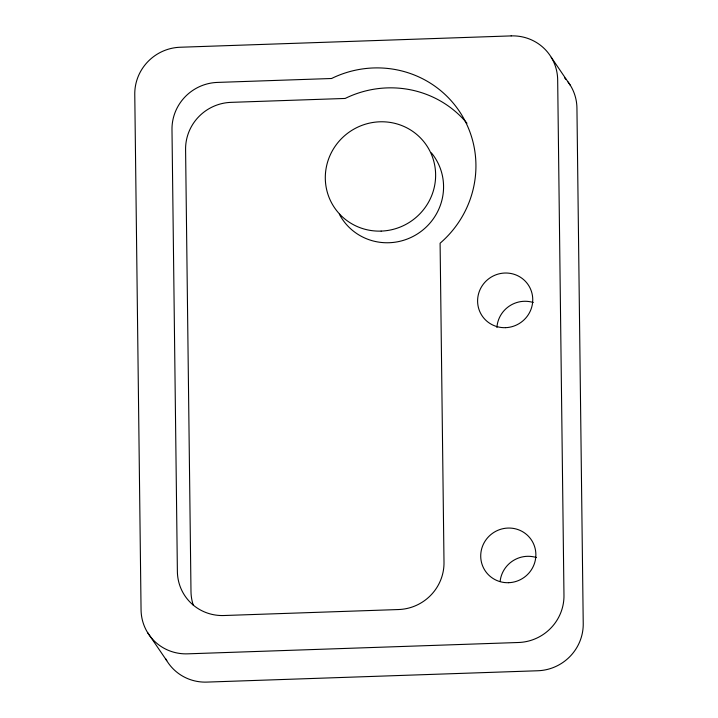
<?xml version="1.0" encoding="UTF-8"?>
<svg xmlns="http://www.w3.org/2000/svg" width="718" height="718" viewBox="0 0 718 718"><rect width="100%" height="100%" fill="white"/><g stroke="black" fill="none" stroke-linecap="round" stroke-linejoin="round"><path stroke-width="1.08" d="M551.236 57.305L570.496 85.568M147.504 632.432L166.764 660.695M466.978 123.245A101.902 99.47 -34.3 0 0 345.161 98.447L230.999 102.36A46.32 45.216 -34.3 0 0 185.585 149.479L190.988 591.506A46.32 45.216 -34.3 0 0 193.33 605.292M431.41 152.889A55.582 54.254 -34.3 0 1 418.45 233.26A55.582 54.254 -34.3 0 1 339.354 214.206M165.705 658.837A46.32 45.216 -34.3 0 0 206.856 682.1L537.827 670.756A46.32 45.216 -34.3 0 0 583.231 623.637L576.94 108.122A46.32 45.216 -34.3 0 0 568.1 82.005M564.599 77.894A46.32 45.216 -34.3 0 1 566.053 79.483M496.919 327.516A27.796 27.131 -34.3 0 1 533.232 302.502M500.114 581.517A27.796 27.131 -34.3 0 1 536.346 557.527M511.144 35.9L180.173 47.244A46.32 45.216 -34.3 0 0 134.769 94.363L141.06 609.878A46.32 45.216 -34.3 0 0 187.586 653.838L518.558 642.493A46.32 45.216 -34.3 0 0 563.971 595.384L557.671 79.869A46.32 45.216 -34.3 0 0 511.144 35.9M331.554 78.504L217.392 82.417A46.32 45.216 -34.3 0 0 171.988 129.536L177.382 571.564A46.32 45.216 -34.3 0 0 223.908 615.523L398.589 609.537A46.32 45.216 -34.3 0 0 444.002 562.418L440.098 243.222A101.902 99.47 -34.3 0 0 459.843 112.008A101.902 99.47 -34.3 0 0 331.554 78.504M505.517 327.668A27.796 27.131 -34.3 0 0 528.897 285.872A27.796 27.131 -34.3 0 0 481.123 287.505A27.796 27.131 -34.3 0 0 505.517 327.668M508.631 582.702A27.796 27.131 -34.3 0 0 532.011 540.896A27.796 27.131 -34.3 0 0 484.246 542.53A27.796 27.131 -34.3 0 0 508.631 582.702M381.132 231.097A55.582 54.254 -34.3 0 0 427.901 147.486A55.582 54.254 -34.3 0 0 332.362 150.762A55.582 54.254 -34.3 0 0 381.132 231.097"/></g></svg>
